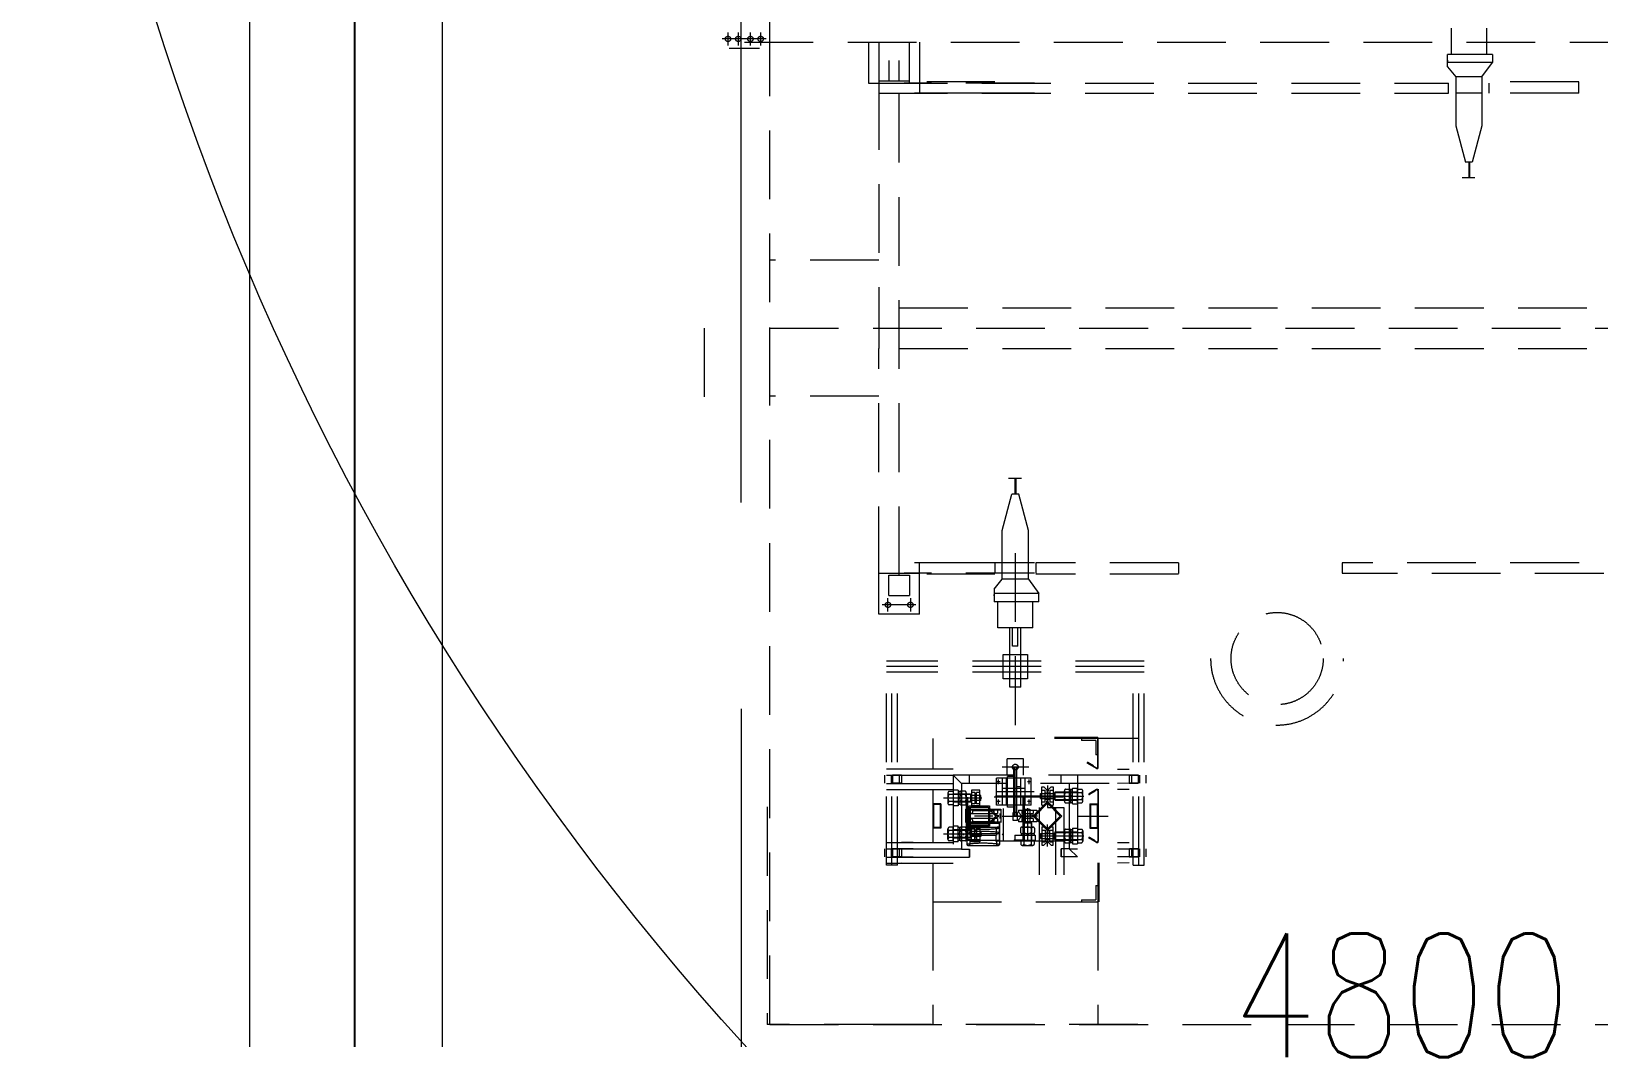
# Model space of a CAD drawing. Header units: inches. Extents: x 702888 to 852715, y 9845 to 271320.
# Drawn here: x 778419 to 784117, y 247160 to 250818 of the extents above; entities that cross this region are included whole.
import ezdxf

# ---------------------------------------------------------------- set-up
doc = ezdxf.new("R2010")
doc.units = ezdxf.units.IN
doc.header["$MEASUREMENT"] = 0
doc.header["$PDMODE"] = 34
doc.linetypes.add('DASHED2', pattern=[0.375, 0.25, -0.125])
doc.layers.get('0').update_dxf_attribs({"lineweight": 5})
doc.layers.get('Defpoints').update_dxf_attribs({"lineweight": 5})
doc.layers.add('AM_5', color=3, linetype='Continuous', lineweight=15)
doc.layers.add('chain', color=2, linetype='Continuous', lineweight=5)
doc.layers.add('stru pipe', color=120, linetype='Continuous')
doc.styles.add('s', font='simplex.shx', dxfattribs={"width": 0.8})
doc.dimstyles.new('mahesh$0', dxfattribs={"dimscale": 150, "dimtxt": 3, "dimasz": 2.5, "dimexe": 1, "dimexo": 1, "dimgap": 1, "dimtad": 1, "dimdec": 1, "dimzin": 12, "dimtxsty": 's', "dimcen": 2.5, "dimclrd": 1, "dimclre": 1, "dimclrt": 1, "dimadec": 0, "dimazin": 3, "dimtfac": 1, "dimtdec": 1, "dimtmove": 0, "dimatfit": 3, "dimfxl": 1, "dimlwd": 13, "dimlwe": 13, "dimarcsym": 0})

# ---------------------------------------------------------------- blocks, each defined once
blk = doc.blocks.new('*D419')
at = {"layer": 'AM_5', "color": 1, "lineweight": 13, "transparency": 16777216}
for p, q in [((69374.6, 13410.1), (69374.6, 11843.1)), ((74174.6, 13410.1), (74174.6, 11843.1)), ((69749.6, 11993.1), (73799.6, 11993.1))]:
    blk.add_line(p, q, dxfattribs=at)
at = {"layer": 'AM_5', "color": 1, "transparency": 16777216}
for points in [[(69749.6, 12055.6), (69749.6, 11930.6), (69374.6, 11993.1)], [(73799.6, 12055.6), (73799.6, 11930.6), (74174.6, 11993.1)]]:
    blk.add_solid(points, dxfattribs=at)
at = {"layer": 'Defpoints', "color": 0, "transparency": 16777216}
for p in [(69374.6, 13560.1), (74174.6, 13560.1), (74174.6, 11993.1)]:
    blk.add_point(p, dxfattribs=at)
at = {"layer": 'AM_5', "color": 1, "transparency": 16777216, "insert": (71774.6, 12368.1), "char_height": 450, "attachment_point": 5, "style": 's'}
blk.add_mtext('4800', dxfattribs=at)
blk = doc.blocks.new('A$C76b9bb42')
for p, q in [((69374.5672, 14160.1254), (69374.5672, 26720.6253)), ((67968.1101, 11262.6967), (67968.1101, 18293.9888))]:
    blk.add_line(p, q)
at = {"linetype": 'DASHED2', "ltscale": 1000}
for p, q in [((69478.6423, 15833.489), (69478.6423, 17293.9888)), ((69427.8827, 15845.3772), (69305.4581, 15845.3772)), ((69326.4298, 15869.059), (69326.4298, 15821.1281)), ((69465.0077, 15845.3772), (69342.5831, 15845.3772)), ((69363.5548, 15869.059), (69363.5548, 15821.1281)), ((69408.1048, 15821.1281), (69408.1048, 15869.059)), ((69445.2298, 15821.1281), (69445.2298, 15869.059)), ((71955.9464, 15883.979), (71955.9464, 15788.939)), ((72083.6564, 15883.979), (72083.6564, 15788.939)), ((69330.1423, 15811.9647), (69404.3923, 15811.9647)), ((69367.2673, 15811.9647), (69441.5173, 15811.9647)), ((69386.568, 15833.489), (74186.568, 15833.489)), ((69478.6423, 12262.6967), (69478.6423, 15833.489)), ((69837.5173, 15833.489), (69837.5173, 15684.989)), ((69874.6423, 15833.489), (69874.6423, 15684.989)), ((69986.0173, 15684.989), (69986.0173, 15833.489)), ((70023.1423, 15833.489), (70023.1423, 15647.864)), ((71942.5814, 15743.3896), (71942.5814, 15788.939)), ((72105.9314, 15788.939), (71942.5814, 15788.939)), ((72105.9314, 15788.939), (72105.9314, 15759.239)), ((69874.6423, 15766.664), (69874.6423, 15692.414)), ((69911.7673, 15766.664), (69911.7673, 15692.414)), ((69948.8923, 15692.414), (69948.8923, 15766.664)), ((69986.0173, 15692.414), (69986.0173, 15766.664)), ((71942.5814, 15767.6703), (71942.5814, 15762.6877)), ((72105.9314, 15759.239), (71942.5814, 15759.239)), ((71942.5814, 15743.3896), (71972.2814, 15707.264)), ((72067.3214, 15707.264), (72105.9314, 15759.239)), ((69837.5173, 15684.989), (69986.0173, 15684.989)), ((69874.6423, 15692.414), (69874.6423, 14942.489)), ((69874.6423, 15692.414), (69948.8923, 15692.414)), ((69874.6423, 15684.989), (71945.5514, 15684.989)), ((69874.6423, 15684.989), (70023.1423, 15684.989)), ((69911.7673, 15692.414), (69986.0173, 15692.414)), ((69948.8923, 13895.564), (69948.8923, 15692.414)), ((70441.244, 15684.989), (69967.5173, 15684.989)), ((70296.7165, 15689.1383), (70049.2165, 15689.1383)), ((71945.5514, 15647.864), (71945.5514, 15684.989)), ((72067.3214, 15707.264), (71972.2814, 15707.264)), ((71972.2814, 15707.264), (71972.2814, 15684.989)), ((71972.2814, 15707.264), (71972.2814, 15529.3754)), ((72067.3214, 15707.264), (72067.3214, 15684.989)), ((72067.3214, 15707.264), (72067.3214, 15529.3754)), ((72419.8014, 15689.1383), (72094.0514, 15689.1383)), ((72094.0514, 15647.864), (72094.0514, 15684.989)), ((72419.8014, 15647.864), (72419.8014, 15689.1383)), ((69874.6423, 15647.864), (71945.5514, 15647.864)), ((70441.244, 15647.864), (70004.6423, 15647.864)), ((70296.7165, 15647.864), (70049.2165, 15647.864)), ((72067.3214, 15647.864), (71972.2814, 15647.864)), ((72419.8014, 15647.864), (72094.0514, 15647.864)), ((71972.2814, 15529.3754), (72007.5623, 15397.7054)), ((72067.3214, 15529.3754), (72032.0406, 15397.7054)), ((72032.0406, 15397.7054), (72007.5623, 15397.7054)), ((72019.3064, 15397.7054), (72019.3064, 15340.2854)), ((72022.7714, 15397.7054), (72022.7714, 15340.2854)), ((72041.9685, 15340.2854), (71995.4385, 15340.2854)), ((69478.6423, 14546.4889), (69478.6423, 15041.4889)), ((69874.6423, 15041.4889), (69478.6423, 15041.4889)), ((69874.6423, 14942.489), (69874.6423, 14719.739)), ((69948.8923, 14868.2389), (73545.5514, 14868.2389)), ((69239.89, 14793.9882), (69239.89, 14447.1524)), ((69478.6423, 14793.989), (74119.8014, 14793.989)), ((69874.6423, 13895.564), (69874.6423, 14719.739)), ((69948.8923, 14719.7389), (73545.5514, 14719.7389)), ((69874.6423, 14546.4889), (69478.6423, 14546.4889)), ((70393.1335, 14247.6925), (70346.6035, 14247.6925)), ((70370.4715, 14190.2725), (70370.4715, 14247.6925)), ((70373.9365, 14190.2725), (70373.9365, 14247.6925)), ((70323.4465, 14058.6025), (70358.7273, 14190.2725)), ((70383.2056, 14190.2725), (70358.7273, 14190.2725)), ((70418.4865, 14058.6025), (70383.2056, 14190.2725)), ((70323.4465, 13880.714), (70323.4465, 14058.6025)), ((70418.4865, 13880.714), (70418.4865, 14058.6025)), ((70370.9665, 13976.0897), (70370.9665, 13302.1967)), ((70441.244, 13940.114), (70004.6423, 13940.114)), ((70023.1423, 13754.489), (70023.1423, 13940.114)), ((70296.7165, 13940.114), (70049.2165, 13940.114)), ((70296.7165, 13940.114), (70296.7165, 13902.989)), ((70418.4865, 13940.114), (70323.4465, 13940.114)), ((70964.7716, 13940.114), (70445.2165, 13940.114)), ((70445.2165, 13940.114), (70445.2165, 13902.989)), ((70964.7716, 13940.114), (70964.7716, 13901.5621)), ((73545.5514, 13940.114), (71558.7716, 13940.114)), ((71558.7716, 13940.114), (71558.7716, 13902.989)), ((69874.6423, 13754.489), (69874.6423, 13902.989)), ((69874.6423, 13902.989), (70023.1423, 13902.989)), ((69911.7673, 13895.564), (69986.0173, 13895.564)), ((69911.7673, 13821.314), (69911.7673, 13895.564)), ((70441.244, 13902.989), (69967.5173, 13902.989)), ((69986.0173, 13895.564), (69986.0173, 13821.314)), ((70296.7165, 13898.8396), (70049.2165, 13898.8396)), ((70293.7465, 13844.5883), (70323.4465, 13880.714)), ((70323.4465, 13880.714), (70323.4465, 13902.989)), ((70418.4865, 13880.714), (70323.4465, 13880.714)), ((70418.4865, 13880.714), (70418.4865, 13902.989)), ((70418.4865, 13880.714), (70457.0965, 13828.739)), ((70964.7716, 13898.8396), (70445.2165, 13898.8396)), ((72885.244, 13901.5621), (71558.7716, 13901.5621)), ((69908.0548, 13764.2197), (69908.0548, 13812.1506)), ((69911.7673, 13821.314), (69986.0173, 13821.314)), ((69989.7298, 13812.1506), (69989.7298, 13764.2197)), ((70293.7465, 13844.5883), (70293.7465, 13799.039)), ((70457.0965, 13828.739), (70293.7465, 13828.739)), ((70293.7465, 13820.3076), (70293.7465, 13825.2903)), ((70457.0965, 13799.039), (70293.7465, 13799.039)), ((70307.1115, 13703.999), (70307.1115, 13799.039)), ((70434.8215, 13703.999), (70434.8215, 13799.039)), ((70457.0965, 13799.039), (70457.0965, 13828.739)), ((70023.1423, 13754.489), (69874.6423, 13754.489)), ((70009.5077, 13787.9015), (69887.0831, 13787.9015)), ((70434.8215, 13703.999), (70307.1115, 13703.999)), ((70350.919, 13489.0097), (70350.919, 13703.999)), ((70361.314, 13637.174), (70361.314, 13703.999)), ((70380.619, 13637.174), (70380.619, 13703.999)), ((70391.014, 13489.0097), (70391.014, 13703.999)), ((70380.619, 13637.174), (70361.314, 13637.174)), ((70839.8489, 13583.3072), (69902.084, 13583.3072)), ((69902.084, 12840.975), (69902.084, 13583.3072)), ((70839.8489, 13563.2597), (69902.084, 13563.2597)), ((69922.1315, 12840.975), (69922.1315, 13583.3072)), ((70819.8014, 12840.975), (70819.8014, 13583.3072)), ((70839.8489, 12840.975), (70839.8489, 13583.3072)), ((70839.8489, 13543.2122), (69902.084, 13543.2122)), ((69942.179, 12840.975), (69942.179, 13543.2122)), ((70799.7539, 12840.975), (70799.7539, 13543.2122)), ((70391.014, 13489.0097), (70350.919, 13489.0097)), ((70070.9665, 13302.1967), (70070.9665, 13190.8217)), ((70816.4665, 13302.1967), (70070.9665, 13302.1967)), ((70669.8164, 13305.3984), (70513.8901, 13305.3984)), ((70669.8164, 13303.9134), (70513.8901, 13303.9134)), ((70671.3014, 13302.4284), (70513.8901, 13302.4284)), ((70611.9014, 13302.4284), (70611.9014, 13295.0034)), ((70663.8764, 13295.0034), (70611.9014, 13295.0034)), ((70663.8764, 13295.0034), (70663.8764, 13243.0284)), ((70671.3014, 13196.9877), (70671.3014, 13302.4284)), ((70671.3014, 13302.4284), (70671.3014, 13220.7534)), ((70672.7864, 13196.9877), (70672.7864, 13302.4284)), ((70341.2665, 13168.5467), (70341.2665, 13227.9467)), ((70400.6665, 13227.9467), (70341.2665, 13227.9467)), ((70400.6665, 13168.5467), (70400.6665, 13227.9467)), ((70671.3014, 13243.0284), (70663.8764, 13243.0284)), ((69895.8802, 13168.7784), (69895.8802, 13139.0784)), ((70145.2165, 13190.8217), (69902.084, 13190.8217)), ((69902.084, 13168.5467), (70145.2165, 13168.5467)), ((69919.6402, 13168.7784), (69919.6402, 13139.0784)), ((69923.0606, 13168.7784), (69923.0606, 13139.0784)), ((69923.0606, 13168.7784), (69955.7306, 13168.7784)), ((69924.6229, 13168.7784), (69924.6229, 13139.0784)), ((69957.2929, 13168.7784), (69924.6229, 13168.7784)), ((69948.3829, 13168.7784), (69948.3829, 13139.0784)), ((69999.7165, 13190.8217), (69957.2929, 13191.0534)), ((69957.2929, 13168.7784), (69957.2929, 13139.0784)), ((69957.2929, 13168.7784), (69999.7165, 13168.5467)), ((70174.9165, 13138.8467), (70145.2165, 13168.5467)), ((70742.2165, 13168.5467), (70145.2165, 13168.5467)), ((70145.2165, 13167.4836), (70145.2165, 12870.4836)), ((70204.6165, 13138.8467), (70204.6165, 13168.5467)), ((70420.3662, 13198.2467), (70322.7711, 13198.2467)), ((70365.3977, 13164.0026), (70342.3802, 13164.0026)), ((70342.3802, 13052.6276), (70342.3802, 13164.0026)), ((70365.3977, 13018.3835), (70365.3977, 13198.2467)), ((70370.9665, 13018.3835), (70370.9665, 13198.2467)), ((70376.5352, 13018.3835), (70376.5352, 13198.2467)), ((70537.6514, 13139.0784), (70537.6514, 13168.7784)), ((70597.0514, 13168.7784), (70597.0514, 12871.7784)), ((70666.1039, 13193.1296), (70632.6337, 13212.4536)), ((70666.8464, 13194.4156), (70633.3762, 13213.7397)), ((70654.9807, 13202.981), (70634.1187, 13215.0257)), ((70654.2382, 13201.695), (70654.9807, 13202.981)), ((70742.2165, 13190.8217), (70784.6401, 13191.0534)), ((70784.6401, 13168.7784), (70742.2165, 13168.5467)), ((70784.6401, 13168.7784), (70784.6401, 13139.0784)), ((70784.6401, 13168.7784), (70817.3101, 13168.7784)), ((70818.8724, 13168.7784), (70786.2024, 13168.7784)), ((70793.5501, 13168.7784), (70793.5501, 13139.0784)), ((70817.3101, 13168.7784), (70817.3101, 13139.0784)), ((70818.8724, 13168.7784), (70818.8724, 13139.0784)), ((70822.2928, 13168.7784), (70822.2928, 13139.0784)), ((70846.0528, 13168.7784), (70846.0528, 13139.0784)), ((69902.084, 13138.8467), (70145.2165, 13138.8467)), ((69902.084, 13116.5717), (70145.2165, 13116.5717)), ((69923.0606, 13139.0784), (69955.7306, 13139.0784)), ((69957.2929, 13139.0784), (69924.6229, 13139.0784)), ((69957.2929, 13139.0784), (69999.7165, 13138.8467)), ((69957.2929, 13116.8034), (69999.7165, 13116.5717)), ((70070.9665, 13116.5717), (70070.9665, 12922.4586)), ((70145.2165, 13109.8892), (70129.9474, 13109.8892)), ((70163.0365, 13113.6017), (70145.2165, 13113.6017)), ((70145.2165, 13109.8892), (70145.2165, 13060.8842)), ((70168.9761, 13109.1467), (70163.0361, 13109.1467)), ((70163.0361, 13109.1467), (70163.0361, 13061.6267)), ((70163.0365, 13113.6017), (70163.0365, 13057.1717)), ((70168.9761, 13109.1467), (70168.9761, 13061.6267)), ((70188.907, 13110.6317), (70172.8051, 13110.6317)), ((70712.5165, 13138.8467), (70174.9165, 13138.8467)), ((70174.9165, 13137.7836), (70174.9165, 12900.1836)), ((70241.7411, 13113.6017), (70212.0411, 13113.6017)), ((70212.0411, 13113.6017), (70212.0411, 13057.1717)), ((70223.9211, 13106.1767), (70212.0411, 13106.1767)), ((70223.9211, 13106.1767), (70223.9211, 13064.5967)), ((70241.7411, 13106.1767), (70229.8611, 13106.1767)), ((70229.8611, 13064.5967), (70229.8611, 13106.1767)), ((70241.7411, 13057.1717), (70241.7411, 13113.6017)), ((70428.5102, 13157.3201), (70302.2852, 13157.3201)), ((70302.2852, 13059.3101), (70302.2852, 13157.3201)), ((70439.5722, 13108.3151), (70302.5195, 13108.3151)), ((70316.0058, 13143.9551), (70305.2961, 13143.9551)), ((70309.7102, 13136.4154), (70309.7102, 13152.6892)), ((70324.5602, 13059.3101), (70324.5602, 13157.3201)), ((70406.2352, 13119.7446), (70324.5602, 13119.7446)), ((70339.4102, 13059.3101), (70339.4102, 13157.3201)), ((70342.3802, 13126.1351), (70339.4102, 13126.1351)), ((70391.3852, 13126.1351), (70376.5352, 13126.1351)), ((70391.3852, 13059.3101), (70391.3852, 13157.3201)), ((70406.2352, 13059.3101), (70406.2352, 13157.3201)), ((70425.8791, 13143.9551), (70415.1695, 13143.9551)), ((70421.0852, 13135.6215), (70421.0852, 13153.0861)), ((70428.5102, 13059.3101), (70428.5102, 13157.3201)), ((70467.198, 13126.22), (70474.623, 13126.22)), ((70467.198, 13059.395), (70467.198, 13126.22)), ((70467.198, 13113.5975), (70479.078, 13113.5975)), ((70485.018, 13115.825), (70474.623, 13126.22)), ((70479.078, 13072.0175), (70479.078, 13113.5975)), ((70485.018, 13115.825), (70485.018, 13110.6275)), ((70485.018, 13110.6275), (70490.958, 13110.6275)), ((70487.988, 13130.8804), (70487.988, 13051.0024)), ((70501.353, 13126.22), (70490.958, 13115.825)), ((70490.958, 13115.825), (70490.958, 13110.6275)), ((70496.898, 13113.5975), (70508.778, 13113.5975)), ((70496.898, 13113.5975), (70496.898, 13072.0175)), ((70501.353, 13126.22), (70508.778, 13126.22)), ((70508.778, 13126.22), (70508.778, 13059.395)), ((70514.718, 13106.1725), (70516.203, 13107.6575)), ((70514.718, 13079.4425), (70514.718, 13106.1725)), ((70514.718, 13105.8013), (70549.5319, 13105.8013)), ((70516.203, 13107.6575), (70549.5319, 13107.6575)), ((70516.203, 13077.9575), (70516.203, 13107.6575)), ((70549.5319, 13073.6881), (70549.5319, 13111.9269)), ((70549.5319, 13107.6575), (70597.0514, 13107.6575)), ((70549.5319, 13105.8013), (70597.4705, 13105.8013)), ((70553.3609, 13118.0525), (70569.4629, 13118.0525)), ((70553.3609, 13105.8013), (70569.4629, 13105.8013)), ((70567.3514, 13139.0784), (70567.3514, 12901.4784)), ((70573.2919, 13069.0475), (70573.2919, 13116.5675)), ((70573.2919, 13116.5675), (70579.2319, 13116.5675)), ((70579.2314, 13121.0225), (70597.0514, 13121.0225)), ((70579.2314, 13064.5925), (70579.2314, 13121.0225)), ((70579.2319, 13069.0475), (70579.2319, 13116.5675)), ((70597.0519, 13107.806), (70595.3784, 13107.806)), ((70597.0514, 13117.31), (70612.3205, 13117.31)), ((70597.0514, 13068.305), (70597.0514, 13117.31)), ((70597.0519, 13077.809), (70597.0519, 13107.806)), ((70597.4705, 13105.8013), (70612.3205, 13105.8013)), ((70616.3564, 13073.8253), (70616.3564, 13111.8432)), ((70666.1039, 13116.2094), (70639.064, 13100.5979)), ((70666.8464, 13114.9234), (70639.8065, 13099.3119)), ((70661.411, 13110.0705), (70640.549, 13098.0258)), ((70660.6685, 13111.3565), (70661.411, 13110.0705)), ((70663.1492, 13116.8062), (70674.9795, 13116.8062)), ((70671.3014, 13116.8034), (70671.3014, 12923.7534)), ((70671.3014, 13112.3513), (70671.3014, 12928.2056)), ((70672.7864, 13112.3513), (70672.7864, 12928.2056)), ((70784.6401, 13139.0784), (70742.2165, 13138.8467)), ((70784.6401, 13116.8034), (70742.2165, 13116.5717)), ((70784.6401, 13139.0784), (70817.3101, 13139.0784)), ((70818.8724, 13139.0784), (70786.2024, 13139.0784)), ((69468.6423, 13053.3093), (69468.6423, 12262.6967)), ((70100.6665, 13064.5967), (70070.9665, 13064.5967)), ((70097.6965, 13061.6267), (70073.9365, 13061.6267)), ((70073.9365, 13061.6267), (70073.9365, 12978.4667)), ((70097.6965, 13061.6267), (70097.6965, 12978.4667)), ((70100.6665, 13064.5967), (70100.6665, 12975.4967)), ((70248.8402, 13085.3867), (70110.4624, 13085.3867)), ((70125.9115, 13104.369), (70125.9115, 13066.351)), ((70144.7974, 13098.3805), (70129.9474, 13098.3805)), ((70144.7974, 13072.393), (70129.9474, 13072.393)), ((70145.2165, 13060.8842), (70129.9474, 13060.8842)), ((70192.7361, 13098.3805), (70144.7974, 13098.3805)), ((70192.7361, 13072.393), (70144.7974, 13072.393)), ((70145.2161, 13100.3852), (70146.8895, 13100.3852)), ((70145.2161, 13100.3852), (70145.2161, 13070.3882)), ((70145.2161, 13070.3882), (70146.8895, 13070.3882)), ((70192.7361, 13100.2367), (70145.2165, 13100.2367)), ((70192.7361, 13070.5367), (70145.2165, 13070.5367)), ((70163.0365, 13057.1717), (70145.2165, 13057.1717)), ((70168.9761, 13061.6267), (70163.0361, 13061.6267)), ((70168.9761, 13088.634), (70163.0365, 13085.5393)), ((70168.9761, 13085.3867), (70163.0365, 13082.292)), ((70188.907, 13098.3805), (70172.8051, 13098.3805)), ((70188.907, 13072.393), (70172.8051, 13072.393)), ((70188.907, 13060.1417), (70172.8051, 13060.1417)), ((70192.7361, 13104.5061), (70192.7361, 13066.2674)), ((70207.5861, 13100.2367), (70192.7361, 13100.2367)), ((70209.0711, 13098.3805), (70192.7361, 13098.3805)), ((70209.0711, 13072.393), (70192.7361, 13072.393)), ((70207.5861, 13070.5367), (70192.7361, 13070.5367)), ((70549.1665, 13092.6335), (70192.7665, 13092.6335)), ((70192.7665, 13092.6335), (70192.7665, 12929.2835)), ((70544.7115, 13088.1785), (70197.2215, 13088.1785)), ((70197.2215, 13088.1785), (70197.2215, 12933.7385)), ((70203.1311, 13057.1717), (70277.3811, 13057.1717)), ((70203.1311, 12982.9217), (70203.1311, 13057.1717)), ((70207.5861, 13100.2367), (70209.0711, 13098.7517)), ((70207.5861, 13100.2367), (70207.5861, 13070.5367)), ((70209.0711, 13072.0217), (70207.5861, 13070.5367)), ((70207.5861, 13052.7167), (70272.9261, 13052.7167)), ((70207.5861, 12987.3767), (70207.5861, 13052.7167)), ((70209.0711, 13098.7517), (70209.0711, 13072.0217)), ((70212.0411, 13095.7817), (70209.0711, 13095.7817)), ((70241.7411, 13094.2967), (70209.0711, 13094.2967)), ((70241.7411, 13076.4767), (70209.0711, 13076.4767)), ((70212.0411, 13074.9917), (70209.0711, 13074.9917)), ((70241.7411, 13094.2967), (70212.0411, 13094.2967)), ((70241.7411, 13076.4767), (70212.0411, 13076.4767)), ((70223.9211, 13064.5967), (70212.0411, 13064.5967)), ((70241.7411, 13057.1717), (70212.0411, 13057.1717)), ((70229.8611, 13097.2667), (70223.9211, 13097.2667)), ((70229.8611, 13073.5067), (70223.9211, 13073.5067)), ((70241.7411, 13064.5967), (70229.8611, 13064.5967)), ((70243.3746, 13093.9255), (70241.7411, 13093.9255)), ((70243.3746, 13076.848), (70241.7411, 13076.848)), ((70246.1961, 13094.2967), (70243.3746, 13094.2967)), ((70243.3746, 13076.4767), (70243.3746, 13094.2967)), ((70246.1961, 13076.4767), (70243.3746, 13076.4767)), ((70246.1961, 13076.4767), (70246.1961, 13094.2967)), ((70272.9261, 13052.7167), (70272.9261, 12987.3767)), ((70277.3811, 13057.1717), (70277.3811, 12982.9217)), ((70277.3811, 13051.2317), (70277.3811, 12988.8617)), ((70277.3811, 13051.2317), (70277.3811, 12988.8617)), ((70428.5102, 13059.3101), (70302.2852, 13059.3101)), ((70315.6091, 13072.6751), (70305.2961, 13072.6751)), ((70309.7102, 13064.5724), (70309.7102, 13080.4493)), ((70342.3802, 13090.4951), (70339.4102, 13090.4951)), ((70365.3977, 13052.6276), (70342.3802, 13052.6276)), ((70391.3852, 13090.4951), (70376.5352, 13090.4951)), ((70399.5464, 12933.9702), (70399.5464, 13088.4102)), ((70404.0014, 12929.5152), (70404.0014, 13092.8652)), ((70426.2758, 13072.6751), (70415.1695, 13072.6751)), ((70421.0852, 13064.1755), (70421.0852, 13080.4493)), ((70435.4854, 13020.2784), (70487.988, 13072.7811)), ((70441.7857, 13020.2784), (70487.988, 13066.4808)), ((70458.288, 13051.0024), (70458.288, 12806.3797)), ((70460.0989, 13092.8075), (70620.5843, 13092.8075)), ((70462.743, 13083.8975), (70462.743, 13101.7175)), ((70462.743, 13101.7175), (70465.5645, 13101.7175)), ((70462.743, 13083.8975), (70465.5645, 13083.8975)), ((70465.5645, 13083.8975), (70465.5645, 13101.7175)), ((70465.5645, 13101.3463), (70467.198, 13101.3463)), ((70465.5645, 13084.2688), (70467.198, 13084.2688)), ((70467.198, 13101.7175), (70511.748, 13101.7175)), ((70467.198, 13101.7175), (70508.778, 13101.7175)), ((70467.198, 13083.8975), (70511.748, 13083.8975)), ((70467.198, 13083.8975), (70508.778, 13083.8975)), ((70467.198, 13072.0175), (70479.078, 13072.0175)), ((70467.198, 13059.395), (70474.623, 13059.395)), ((70487.988, 13072.76), (70474.623, 13059.395)), ((70479.078, 13104.6875), (70496.898, 13104.6875)), ((70479.078, 13080.9275), (70496.898, 13080.9275)), ((70485.018, 13069.79), (70485.018, 13074.9875)), ((70485.018, 13074.9875), (70490.958, 13074.9875)), ((70487.988, 13072.7811), (70540.4907, 13020.2784)), ((70501.353, 13059.395), (70487.988, 13072.76)), ((70487.988, 13066.4808), (70534.1904, 13020.2784)), ((70487.988, 13051.0024), (70547.388, 13051.0024)), ((70490.958, 13069.79), (70490.958, 13074.9875)), ((70496.898, 13072.0175), (70508.778, 13072.0175)), ((70501.353, 13059.395), (70508.778, 13059.395)), ((70508.778, 13103.2025), (70511.748, 13103.2025)), ((70508.778, 13082.4125), (70511.748, 13082.4125)), ((70511.748, 13103.2025), (70514.718, 13103.2025)), ((70511.748, 13103.2025), (70511.748, 13082.4125)), ((70511.748, 13082.4125), (70514.718, 13082.4125)), ((70514.718, 13079.8138), (70549.5319, 13079.8138)), ((70516.203, 13077.9575), (70514.718, 13079.4425)), ((70516.203, 13077.9575), (70549.5319, 13077.9575)), ((70517.688, 13051.0024), (70517.688, 12806.3797)), ((70547.388, 13051.0024), (70547.388, 12806.3797)), ((70549.5319, 13079.8138), (70597.4705, 13079.8138)), ((70549.5319, 13077.9575), (70597.0514, 13077.9575)), ((70553.3609, 13079.8138), (70569.4629, 13079.8138)), ((70553.3609, 13067.5625), (70569.4629, 13067.5625)), ((70573.2919, 13092.8075), (70579.2314, 13095.9022)), ((70573.2919, 13089.5603), (70579.2314, 13092.655)), ((70573.2919, 13069.0475), (70579.2319, 13069.0475)), ((70579.2314, 13064.5925), (70597.0514, 13064.5925)), ((70597.0519, 13077.809), (70595.3784, 13077.809)), ((70597.0514, 13068.305), (70612.3205, 13068.305)), ((70597.4705, 13079.8138), (70612.3205, 13079.8138)), ((70641.6014, 13064.8284), (70671.3014, 13064.8284)), ((70641.6014, 13064.8284), (70641.6014, 12975.7284)), ((70644.5714, 13061.8584), (70668.3314, 13061.8584)), ((70644.5714, 13061.8584), (70644.5714, 12978.6984)), ((70668.3314, 13061.8584), (70668.3314, 12978.6984)), ((70189.8688, 13042.4702), (70189.8688, 13040.8367)), ((70190.2401, 13045.2917), (70190.2401, 13042.4702)), ((70190.2401, 13045.2917), (70317.9201, 13045.2917)), ((70190.2401, 13042.4702), (70317.9201, 13042.4702)), ((70190.2401, 13040.8367), (70190.2401, 12999.2567)), ((70190.2401, 13040.8367), (70190.2401, 12999.2567)), ((70190.2401, 12999.2567), (70190.2401, 12996.2867)), ((70191.7251, 12999.2567), (70191.7251, 12996.2867)), ((70191.7251, 12999.2567), (70316.4351, 12999.2567)), ((70193.2101, 13028.9567), (70193.2101, 13011.1367)), ((70194.3238, 12996.2867), (70194.3238, 12979.9517)), ((70196.1801, 12994.8017), (70194.6951, 12996.2867)), ((70194.6951, 12996.2867), (70313.4651, 12996.2867)), ((70196.1801, 12994.8017), (70196.1801, 12979.9517)), ((70196.1801, 12994.8017), (70311.9801, 12994.8017)), ((70199.1501, 13023.0167), (70199.1501, 13017.0767)), ((70204.3476, 13023.0167), (70199.1501, 13023.0167)), ((70204.3476, 13017.0767), (70199.1501, 13017.0767)), ((70202.1201, 13040.8367), (70202.1201, 13028.9567)), ((70202.1201, 13028.9567), (70306.0401, 13028.9567)), ((70202.1201, 13011.1367), (70202.1201, 12999.2567)), ((70306.0401, 13011.1367), (70202.1201, 13011.1367)), ((70204.3476, 13023.0167), (70214.7426, 13033.4117)), ((70214.7426, 13006.6817), (70204.3476, 13017.0767)), ((70214.7426, 13040.8367), (70293.4176, 13040.8367)), ((70214.7426, 13040.8367), (70214.7426, 13033.4117)), ((70214.7426, 13006.6817), (70214.7426, 12999.2567)), ((70293.4176, 12999.2567), (70214.7426, 12999.2567)), ((70288.7572, 13020.0467), (70223.1352, 13020.0467)), ((70277.3811, 13043.1479), (70280.5312, 13046.2981)), ((70300.4822, 13020.0467), (70277.3811, 13043.1479)), ((70277.3811, 12996.9456), (70300.4822, 13020.0467)), ((70280.5312, 12993.7954), (70277.3811, 12996.9456)), ((70306.7826, 13020.0467), (70280.5312, 13046.2981)), ((70280.5312, 12993.7954), (70306.7826, 13020.0467)), ((70293.4176, 13040.8367), (70293.4176, 13033.4117)), ((70306.7826, 13020.0467), (70293.4176, 13033.4117)), ((70293.4176, 13006.6817), (70306.7826, 13020.0467)), ((70293.4176, 13006.6817), (70293.4176, 12999.2567)), ((70303.8126, 13023.0167), (70309.0101, 13023.0167)), ((70303.8126, 13017.0767), (70309.0101, 13017.0767)), ((70306.0401, 13040.8367), (70306.0401, 13028.9567)), ((70306.0401, 13011.1367), (70306.0401, 12999.2567)), ((70309.0101, 13023.0167), (70309.0101, 13017.0767)), ((70313.4651, 12996.2867), (70311.9801, 12994.8017)), ((70311.9801, 12994.8017), (70311.9801, 12979.9517)), ((70313.8363, 12996.2867), (70313.8363, 12979.9517)), ((70314.9501, 13028.9567), (70314.9501, 13011.1367)), ((70316.4351, 12999.2567), (70316.4351, 12996.2867)), ((70317.9201, 13045.2917), (70317.9201, 13042.4702)), ((70317.9201, 13040.8367), (70317.9201, 12999.2567)), ((70317.9201, 13040.8367), (70317.9201, 12999.2567)), ((70317.9201, 12999.2567), (70317.9201, 12996.2867)), ((70318.2913, 13042.4702), (70318.2913, 13040.8367)), ((70420.3662, 13018.3835), (70322.7711, 13018.3835)), ((70326.8301, 13047.9358), (70326.8301, 12927.3781)), ((70379.134, 13033.2335), (70362.799, 13033.2335)), ((70362.799, 13003.5335), (70362.799, 13033.2335)), ((70379.134, 13003.5335), (70362.799, 13003.5335)), ((70451.4317, 13020.2784), (70371.5537, 13020.2784)), ((70379.134, 13003.5335), (70379.134, 13033.2335)), ((70382.0465, 13041.0684), (70448.8715, 13041.0684)), ((70382.0465, 13041.0684), (70382.0465, 13033.6434)), ((70392.4415, 13023.2484), (70382.0465, 13033.6434)), ((70382.0465, 13006.9134), (70392.4415, 13017.3084)), ((70382.0465, 13006.9134), (70382.0465, 12999.4884)), ((70448.8715, 12999.4884), (70382.0465, 12999.4884)), ((70392.4415, 13023.2484), (70397.639, 13023.2484)), ((70392.4415, 13017.3084), (70397.639, 13017.3084)), ((70394.669, 13041.0684), (70394.669, 13029.1884)), ((70394.669, 13029.1884), (70436.249, 13029.1884)), ((70436.249, 13011.3684), (70394.669, 13011.3684)), ((70394.669, 13011.3684), (70394.669, 12999.4884)), ((70397.639, 13023.2484), (70397.639, 13017.3084)), ((70400.609, 12995.0334), (70402.094, 12996.5184)), ((70400.609, 12995.0334), (70430.309, 12995.0334)), ((70400.609, 12995.0334), (70400.609, 12980.1834)), ((70402.094, 12996.5184), (70428.824, 12996.5184)), ((70402.4652, 12996.5184), (70402.4652, 12980.1834)), ((70403.579, 13029.1884), (70403.579, 13011.3684)), ((70405.064, 12999.4884), (70425.854, 12999.4884)), ((70405.064, 12999.4884), (70405.064, 12996.5184)), ((70406.549, 13045.5234), (70424.369, 13045.5234)), ((70406.549, 13045.5234), (70406.549, 13042.7019)), ((70406.549, 13042.7019), (70424.369, 13042.7019)), ((70406.549, 13041.0684), (70406.549, 12999.4884)), ((70406.549, 13041.0684), (70406.549, 12999.4884)), ((70406.549, 12999.4884), (70406.549, 12996.5184)), ((70406.9202, 13042.7019), (70406.9202, 13041.0684)), ((70415.459, 13048.1675), (70415.459, 12927.6098)), ((70423.9977, 13042.7019), (70423.9977, 13041.0684)), ((70424.369, 13045.5234), (70424.369, 13042.7019)), ((70424.369, 13041.0684), (70424.369, 12999.4884)), ((70424.369, 13041.0684), (70424.369, 12999.4884)), ((70424.369, 12999.4884), (70424.369, 12996.5184)), ((70425.854, 12999.4884), (70425.854, 12996.5184)), ((70427.339, 13029.1884), (70427.339, 13011.3684)), ((70428.4527, 12996.5184), (70428.4527, 12980.1834)), ((70428.824, 12996.5184), (70430.309, 12995.0334)), ((70430.309, 12995.0334), (70430.309, 12980.1834)), ((70438.4765, 13023.2484), (70433.279, 13023.2484)), ((70433.279, 13023.2484), (70433.279, 13017.3084)), ((70438.4765, 13017.3084), (70433.279, 13017.3084)), ((70435.4854, 13020.2784), (70487.988, 12967.7758)), ((70435.5065, 13020.2784), (70448.8715, 13033.6434)), ((70448.8715, 13006.9134), (70435.5065, 13020.2784)), ((70436.249, 13041.0684), (70436.249, 13029.1884)), ((70436.249, 13011.3684), (70436.249, 12999.4884)), ((70441.7857, 13020.2784), (70487.988, 12974.0761)), ((70448.8715, 13041.0684), (70448.8715, 13033.6434)), ((70448.8715, 13006.9134), (70448.8715, 12999.4884)), ((70487.988, 12967.7758), (70540.4907, 13020.2784)), ((70487.988, 12974.0761), (70534.1904, 13020.2784)), ((70597.0514, 13020.2784), (70708.1647, 13020.2784)), ((70100.6665, 12975.4967), (70070.9665, 12975.4967)), ((70097.6965, 12978.4667), (70073.9365, 12978.4667)), ((70248.8402, 12954.7067), (70110.4624, 12954.7067)), ((70125.9115, 12935.7245), (70125.9115, 12973.7425)), ((70145.2165, 12979.2092), (70129.9474, 12979.2092)), ((70144.7974, 12967.7005), (70129.9474, 12967.7005)), ((70144.7974, 12941.713), (70129.9474, 12941.713)), ((70192.7361, 12967.7005), (70144.7974, 12967.7005)), ((70192.7361, 12941.713), (70144.7974, 12941.713)), ((70145.2161, 12939.7082), (70145.2161, 12969.7052)), ((70145.2161, 12969.7052), (70146.8895, 12969.7052)), ((70145.2161, 12939.7082), (70146.8895, 12939.7082)), ((70163.0365, 12982.9217), (70145.2165, 12982.9217)), ((70145.2165, 12930.2042), (70145.2165, 12979.2092)), ((70192.7361, 12969.5567), (70145.2165, 12969.5567)), ((70192.7361, 12939.8567), (70145.2165, 12939.8567)), ((70163.0361, 12930.9467), (70163.0361, 12978.4667)), ((70168.9761, 12978.4667), (70163.0361, 12978.4667)), ((70163.0365, 12926.4917), (70163.0365, 12982.9217)), ((70168.9761, 12954.7067), (70163.0365, 12957.8015)), ((70168.9761, 12951.4595), (70163.0365, 12954.5542)), ((70168.9761, 12930.9467), (70168.9761, 12978.4667)), ((70188.907, 12979.9517), (70172.8051, 12979.9517)), ((70188.907, 12967.7005), (70172.8051, 12967.7005)), ((70188.907, 12941.713), (70172.8051, 12941.713)), ((70184.5773, 12956.1917), (70181.4826, 12950.2522)), ((70192.7361, 12935.5874), (70192.7361, 12973.8261)), ((70207.5861, 12969.5567), (70192.7361, 12969.5567)), ((70209.0711, 12967.7005), (70192.7361, 12967.7005)), ((70209.0711, 12941.713), (70192.7361, 12941.713)), ((70207.5861, 12939.8567), (70192.7361, 12939.8567)), ((70194.3238, 12979.9517), (70194.3238, 12932.0131)), ((70194.3238, 12976.1227), (70194.3238, 12960.0208)), ((70196.1801, 12979.9517), (70196.1801, 12932.4322)), ((70196.3286, 12965.1017), (70196.3286, 12961.3892)), ((70196.9226, 12961.3892), (70196.9226, 12936.1442)), ((70200.4494, 12979.9517), (70307.7107, 12979.9517)), ((70277.3811, 12982.9217), (70203.1311, 12982.9217)), ((70205.0901, 12956.1917), (70205.0901, 12950.2517)), ((70205.0901, 12956.1917), (70303.0701, 12956.1917)), ((70205.0901, 12950.2517), (70303.0701, 12950.2517)), ((70206.5751, 12976.1227), (70206.5751, 12960.0208)), ((70272.9261, 12987.3767), (70207.5861, 12987.3767)), ((70207.5861, 12939.8567), (70207.5861, 12969.5567)), ((70209.0711, 12968.0717), (70207.5861, 12969.5567)), ((70207.5861, 12939.8567), (70209.0711, 12941.3417)), ((70209.0711, 12941.3417), (70209.0711, 12968.0717)), ((70212.0411, 12965.1017), (70209.0711, 12965.1017)), ((70241.7411, 12963.6167), (70209.0711, 12963.6167)), ((70241.7411, 12945.7967), (70209.0711, 12945.7967)), ((70212.0411, 12944.3117), (70209.0711, 12944.3117)), ((70212.0411, 12926.4917), (70212.0411, 12982.9217)), ((70241.7411, 12982.9217), (70212.0411, 12982.9217)), ((70223.9211, 12975.4967), (70212.0411, 12975.4967)), ((70241.7411, 12963.6167), (70212.0411, 12963.6167)), ((70241.7411, 12945.7967), (70212.0411, 12945.7967)), ((70223.9211, 12933.9167), (70223.9211, 12975.4967)), ((70229.8611, 12966.5867), (70223.9211, 12966.5867)), ((70229.8611, 12942.8267), (70223.9211, 12942.8267)), ((70228.8501, 12950.2522), (70228.8501, 12932.4322)), ((70228.8501, 12950.2522), (70300.1001, 12950.2522)), ((70229.8611, 12975.4967), (70229.8611, 12933.9167)), ((70241.7411, 12975.4967), (70229.8611, 12975.4967)), ((70241.7411, 12982.9217), (70241.7411, 12926.4917)), ((70243.3746, 12963.2455), (70241.7411, 12963.2455)), ((70243.3746, 12946.168), (70241.7411, 12946.168)), ((70243.3746, 12963.6167), (70243.3746, 12945.7967)), ((70246.1961, 12963.6167), (70243.3746, 12963.6167)), ((70246.1961, 12945.7967), (70243.3746, 12945.7967)), ((70246.1961, 12963.6167), (70246.1961, 12945.7967)), ((70300.1001, 12950.2522), (70300.1001, 12932.4322)), ((70301.5851, 12976.1227), (70301.5851, 12960.0208)), ((70303.0701, 12956.1917), (70303.0701, 12950.2517)), ((70311.9801, 12979.9517), (70311.9801, 12932.4322)), ((70313.8363, 12979.9517), (70313.8363, 12932.0131)), ((70313.8363, 12976.1227), (70313.8363, 12960.0208)), ((70326.8301, 12956.1917), (70323.7353, 12950.2522)), ((70369.424, 12950.4839), (70369.424, 12932.6639)), ((70369.424, 12950.4839), (70443.674, 12950.4839)), ((70390.214, 12976.3544), (70390.214, 12960.2525)), ((70391.699, 12956.4234), (70439.219, 12956.4234)), ((70391.699, 12956.4234), (70391.699, 12950.4834)), ((70391.699, 12950.4834), (70439.219, 12950.4834)), ((70396.3396, 12980.1834), (70434.5783, 12980.1834)), ((70399.8665, 12961.6209), (70399.8665, 12936.3759)), ((70400.4605, 12965.3334), (70400.4605, 12961.6209)), ((70400.609, 12980.1834), (70400.609, 12932.6639)), ((70402.4652, 12980.1834), (70402.4652, 12932.2448)), ((70402.4652, 12976.3544), (70402.4652, 12960.2525)), ((70412.2117, 12956.4234), (70415.3065, 12950.4839)), ((70415.459, 12956.4234), (70418.5537, 12950.4839)), ((70428.4527, 12980.1834), (70428.4527, 12932.2448)), ((70428.4527, 12976.3544), (70428.4527, 12960.2525)), ((70430.309, 12980.1834), (70430.309, 12932.6639)), ((70439.219, 12956.4234), (70439.219, 12950.4834)), ((70440.704, 12976.3544), (70440.704, 12960.2525)), ((70443.674, 12950.4839), (70443.674, 12932.6639)), ((70460.0989, 12947.7494), (70620.5843, 12947.7494)), ((70462.743, 12956.6594), (70462.743, 12938.8394)), ((70462.743, 12956.6594), (70465.5645, 12956.6594)), ((70462.743, 12938.8394), (70465.5645, 12938.8394)), ((70465.5645, 12956.6594), (70465.5645, 12938.8394)), ((70465.5645, 12956.2881), (70467.198, 12956.2881)), ((70465.5645, 12939.2106), (70467.198, 12939.2106)), ((70467.198, 12981.1619), (70467.198, 12914.3369)), ((70467.198, 12981.1619), (70474.623, 12981.1619)), ((70467.198, 12968.5394), (70479.078, 12968.5394)), ((70467.198, 12956.6594), (70511.748, 12956.6594)), ((70467.198, 12956.6594), (70508.778, 12956.6594)), ((70467.198, 12938.8394), (70511.748, 12938.8394)), ((70467.198, 12938.8394), (70508.778, 12938.8394)), ((70487.988, 12967.7969), (70474.623, 12981.1619)), ((70479.078, 12968.5394), (70479.078, 12926.9594)), ((70479.078, 12959.6294), (70496.898, 12959.6294)), ((70479.078, 12935.8694), (70496.898, 12935.8694)), ((70485.018, 12970.7669), (70485.018, 12965.5694)), ((70485.018, 12965.5694), (70490.958, 12965.5694)), ((70487.988, 12909.6765), (70487.988, 12989.5545)), ((70501.353, 12981.1619), (70487.988, 12967.7969)), ((70490.958, 12970.7669), (70490.958, 12965.5694)), ((70496.898, 12926.9594), (70496.898, 12968.5394)), ((70496.898, 12968.5394), (70508.778, 12968.5394)), ((70501.353, 12981.1619), (70508.778, 12981.1619)), ((70508.778, 12914.3369), (70508.778, 12981.1619)), ((70508.778, 12958.1444), (70511.748, 12958.1444)), ((70508.778, 12937.3544), (70511.748, 12937.3544)), ((70511.748, 12937.3544), (70511.748, 12958.1444)), ((70511.748, 12958.1444), (70514.718, 12958.1444)), ((70511.748, 12937.3544), (70514.718, 12937.3544)), ((70516.203, 12962.5994), (70514.718, 12961.1144)), ((70514.718, 12961.1144), (70514.718, 12934.3844)), ((70514.718, 12960.7431), (70549.5319, 12960.7431)), ((70514.718, 12934.7556), (70549.5319, 12934.7556)), ((70516.203, 12962.5994), (70549.5319, 12962.5994)), ((70516.203, 12962.5994), (70516.203, 12932.8994)), ((70549.5319, 12966.8687), (70549.5319, 12928.63)), ((70549.5319, 12962.5994), (70597.0514, 12962.5994)), ((70549.5319, 12960.7431), (70597.4705, 12960.7431)), ((70549.5319, 12934.7556), (70597.4705, 12934.7556)), ((70553.3609, 12972.9944), (70569.4629, 12972.9944)), ((70553.3609, 12960.7431), (70569.4629, 12960.7431)), ((70553.3609, 12934.7556), (70569.4629, 12934.7556)), ((70573.2919, 12971.5094), (70573.2919, 12923.9894)), ((70573.2919, 12971.5094), (70579.2319, 12971.5094)), ((70573.2919, 12950.9966), (70579.2314, 12947.9019)), ((70573.2919, 12947.7494), (70579.2314, 12944.6546)), ((70579.2314, 12975.9644), (70597.0514, 12975.9644)), ((70579.2314, 12975.9644), (70579.2314, 12919.5344)), ((70579.2319, 12971.5094), (70579.2319, 12923.9894)), ((70597.0519, 12962.7479), (70595.3784, 12962.7479)), ((70597.0514, 12972.2519), (70612.3205, 12972.2519)), ((70597.0514, 12972.2519), (70597.0514, 12923.2469)), ((70597.0519, 12962.7479), (70597.0519, 12932.7509)), ((70597.4705, 12960.7431), (70612.3205, 12960.7431)), ((70597.4705, 12934.7556), (70612.3205, 12934.7556)), ((70616.3564, 12966.7316), (70616.3564, 12928.7136)), ((70666.1039, 12924.3474), (70639.064, 12939.959)), ((70666.8464, 12925.6335), (70639.8065, 12941.245)), ((70661.411, 12930.4864), (70640.549, 12942.5311)), ((70641.6014, 12975.7284), (70671.3014, 12975.7284)), ((70644.5714, 12978.6984), (70668.3314, 12978.6984)), ((69895.8802, 12901.4784), (69895.8802, 12871.7784)), ((70145.2165, 12922.4586), (69902.084, 12922.4586)), ((70145.2165, 12900.1836), (69902.084, 12900.1836)), ((69919.6402, 12901.4784), (69919.6402, 12871.7784)), ((69923.0606, 12901.4784), (69923.0606, 12871.7784)), ((69923.0606, 12901.4784), (69955.7306, 12901.4784)), ((69924.6229, 12901.4784), (69924.6229, 12871.7784)), ((69957.2929, 12901.4784), (69924.6229, 12901.4784)), ((69948.3829, 12901.4784), (69948.3829, 12871.7784)), ((69999.7165, 12923.5217), (69957.2929, 12923.7534)), ((69957.2929, 12901.4784), (69957.2929, 12871.7784)), ((69999.7165, 12901.2467), (69957.2929, 12901.4784)), ((70145.2165, 12930.2042), (70129.9474, 12930.2042)), ((70163.0365, 12926.4917), (70145.2165, 12926.4917)), ((70174.9165, 12900.1836), (70145.2165, 12900.1836)), ((70168.9761, 12930.9467), (70163.0361, 12930.9467)), ((70188.907, 12929.4617), (70172.8051, 12929.4617)), ((70174.9165, 12900.1836), (70204.6165, 12900.1836)), ((70549.1665, 12929.2835), (70192.7665, 12929.2835)), ((70194.3238, 12932.0131), (70194.3238, 12917.1631)), ((70196.3286, 12932.4317), (70196.3286, 12934.1052)), ((70196.3286, 12932.4317), (70311.8316, 12932.4317)), ((70229.8915, 12933.7385), (70197.2215, 12933.7385)), ((70200.3123, 12913.1272), (70307.7943, 12913.1272)), ((70204.6165, 12900.1836), (70204.6165, 12870.4836)), ((70204.6165, 12870.4836), (70204.6165, 12900.1836)), ((70205.8326, 12932.4322), (70205.8326, 12917.1631)), ((70205.8326, 12932.4322), (70302.3276, 12932.4322)), ((70223.9211, 12933.9167), (70212.0411, 12933.9167)), ((70241.7411, 12926.4917), (70212.0411, 12926.4917)), ((70228.8501, 12932.4322), (70300.1001, 12932.4322)), ((70241.7411, 12933.9167), (70229.8611, 12933.9167)), ((70229.8915, 12933.7385), (70229.8915, 12929.2835)), ((70302.3276, 12932.4322), (70302.3276, 12917.1631)), ((70311.8316, 12932.4317), (70311.8316, 12934.1052)), ((70313.8363, 12932.0131), (70313.8363, 12917.1631)), ((70366.8764, 12933.9702), (70366.8764, 12929.5152)), ((70366.8764, 12933.9702), (70366.8764, 12929.5152)), ((70366.8764, 12933.9702), (70399.5464, 12933.9702)), ((70366.8764, 12933.9702), (70399.5464, 12933.9702)), ((70369.424, 12932.6639), (70443.674, 12932.6639)), ((70390.9565, 12932.6639), (70390.9565, 12917.3948)), ((70390.9565, 12932.6639), (70439.9615, 12932.6639)), ((70396.4767, 12913.3589), (70434.4947, 12913.3589)), ((70400.4605, 12932.6634), (70400.4605, 12934.3369)), ((70400.4605, 12932.6634), (70430.4575, 12932.6634)), ((70402.4652, 12932.2448), (70402.4652, 12917.3948)), ((70428.4527, 12932.2448), (70428.4527, 12917.3948)), ((70430.4575, 12932.6634), (70430.4575, 12934.3369)), ((70439.9615, 12932.6639), (70439.9615, 12917.3948)), ((70467.198, 12926.9594), (70479.078, 12926.9594)), ((70467.198, 12914.3369), (70474.623, 12914.3369)), ((70485.018, 12924.7319), (70474.623, 12914.3369)), ((70485.018, 12929.9294), (70490.958, 12929.9294)), ((70485.018, 12924.7319), (70485.018, 12929.9294)), ((70490.958, 12924.7319), (70490.958, 12929.9294)), ((70501.353, 12914.3369), (70490.958, 12924.7319)), ((70496.898, 12926.9594), (70508.778, 12926.9594)), ((70501.353, 12914.3369), (70508.778, 12914.3369)), ((70514.718, 12934.3844), (70516.203, 12932.8994)), ((70516.203, 12932.8994), (70549.5319, 12932.8994)), ((70537.6514, 12871.7784), (70537.6514, 12901.4784)), ((70537.6514, 12901.4784), (70537.6514, 12871.7784)), ((70567.3514, 12901.4784), (70537.6514, 12901.4784)), ((70549.5319, 12932.8994), (70597.0514, 12932.8994)), ((70553.3609, 12922.5044), (70569.4629, 12922.5044)), ((70567.3514, 12901.4784), (70597.0514, 12901.4784)), ((70567.3514, 12901.4784), (70597.0514, 12871.7784)), ((70573.2919, 12923.9894), (70579.2319, 12923.9894)), ((70579.2314, 12919.5344), (70597.0514, 12919.5344)), ((70597.0519, 12932.7509), (70595.3784, 12932.7509)), ((70597.0514, 12923.2469), (70612.3205, 12923.2469)), ((70660.6685, 12929.2003), (70661.411, 12930.4864)), ((70742.2165, 12923.5217), (70784.6401, 12923.7534)), ((70742.2165, 12901.2467), (70784.6401, 12901.4784)), ((70784.6401, 12901.4784), (70784.6401, 12871.7784)), ((70784.6401, 12901.4784), (70817.3101, 12901.4784)), ((70818.8724, 12901.4784), (70786.2024, 12901.4784)), ((70793.5501, 12901.4784), (70793.5501, 12871.7784)), ((70817.3101, 12901.4784), (70817.3101, 12871.7784)), ((70818.8724, 12901.4784), (70818.8724, 12871.7784)), ((70822.2928, 12901.4784), (70822.2928, 12871.7784)), ((70846.0528, 12901.4784), (70846.0528, 12871.7784)), ((69902.084, 12870.4836), (70145.2165, 12870.4836)), ((69902.084, 12848.2086), (70145.2165, 12848.2086)), ((69942.179, 12840.975), (69902.084, 12840.975)), ((69923.0606, 12871.7784), (69955.7306, 12871.7784)), ((69957.2929, 12871.7784), (69924.6229, 12871.7784)), ((69957.2929, 12871.7784), (69999.7165, 12871.5467)), ((69957.2929, 12849.5034), (69999.7165, 12849.2717)), ((70070.9665, 12848.2086), (70070.9665, 12708.1967)), ((70145.2165, 12870.4836), (70204.6165, 12870.4836)), ((70597.0514, 12871.7784), (70537.6514, 12871.7784)), ((70671.3014, 12849.5034), (70671.3014, 12708.4284)), ((70672.7864, 12849.5034), (70672.7864, 12708.4284)), ((70674.2714, 12849.5034), (70674.2714, 12708.4284)), ((70784.6401, 12871.7784), (70742.2165, 12871.5467)), ((70784.6401, 12849.5034), (70742.2165, 12849.2717)), ((70784.6401, 12871.7784), (70817.3101, 12871.7784)), ((70818.8724, 12871.7784), (70786.2024, 12871.7784)), ((70799.7539, 12840.975), (70839.8489, 12840.975)), ((70663.8764, 12767.8284), (70671.3014, 12767.8284)), ((70663.8764, 12767.8284), (70663.8764, 12715.8534)), ((70070.9665, 12708.4284), (70671.3014, 12708.4284)), ((70070.9665, 12708.4284), (70070.9665, 12262.6967)), ((70611.9014, 12715.8534), (70663.8764, 12715.8534)), ((70611.9014, 12715.8534), (70611.9014, 12708.4284)), ((70671.3014, 12708.4284), (70671.3014, 12262.9284)), ((69925.4665, 12262.6967), (69468.6423, 12262.6967)), ((69478.6423, 12262.6967), (74119.8014, 12262.6967)), ((70816.4665, 12262.6967), (69925.4665, 12262.6967)), ((70816.4665, 12262.6967), (69925.4665, 12262.6967))]:
    blk.add_line(p, q, dxfattribs=at)
blk.add_lwpolyline([(68287.5667, 27106.1859), (68287.5667, 4533.1859), (67587.5667, 4533.1859), (67587.5667, 27106.1859)], close=True)
blk.add_lwpolyline([(70326.4165, 13607.8097), (70415.5165, 13607.8097), (70415.5165, 13518.7097), (70326.4165, 13518.7097)], close=True, dxfattribs=at)
for points in [[(70277.3654, 13046.432, 6.534, 0, 0), (70280.5312, 13046.432, 0, 0, 0)], [(70277.3654, 12993.6615, 6.534, 0, 0), (70280.5312, 12993.6615, 0, 0, 0)]]:
    blk.add_lwpolyline(points, format="xyseb", dxfattribs=at)
for centre, radius in [((69326.4298, 15845.3772), 9.6525), ((69363.5548, 15845.3772), 9.6525), ((69408.1048, 15845.3772), 9.6525), ((69445.2298, 15845.3772), 9.6525), ((69908.0548, 13787.9015), 9.6525), ((69989.7298, 13787.9015), 9.6525), ((71322.8787, 13592.731), 167.5625), ((70370.9665, 13198.2467), 10.395)]:
    blk.add_circle(centre, radius, dxfattribs=at)
for centre, radius, start, end in [((71322.8787, 13592.731), 241.8125, 179.9999999, 359.9999999), ((70669.8164, 13302.4284), 2.97, 0.0000001, 90.0000001), ((70669.8164, 13302.4284), 1.485, 0.0000001, 90.0000001), ((70633.3762, 13213.7397), 1.485, 60.0000001, 240.0000001), ((70668.3314, 13196.9877), 4.455, 240.0000001, 0.0000001), ((70668.3314, 13196.9877), 2.97, 240.0000001, 0.0000001), ((70132.3568, 13104.1349), 6.2384, 112.719639, 247.2803611), ((70175.7904, 13104.5061), 6.8144, 115.9824878, 244.0175123), ((70185.9217, 13104.5061), 6.8144, 295.9824878, 64.0175123), ((70572.1174, 13092.8075), 22.8176, 145.2873786, 214.7126215), ((70556.3462, 13111.9269), 6.8144, 115.9824878, 244.0175123), ((70566.4775, 13111.9269), 6.8144, 295.9824878, 64.0175123), ((70550.7063, 13092.8075), 22.8176, 325.2873786, 34.7126215), ((70609.9111, 13111.5556), 6.2384, 292.719639, 67.2803611), ((70593.564, 13092.8075), 22.8176, 325.2873786, 34.7126215), ((70668.3314, 13112.3513), 4.455, 0.0000001, 120.0000001), ((70668.3314, 13112.3513), 2.97, 0.0000001, 120.0000001), ((70148.7039, 13085.3867), 22.8176, 145.2873786, 214.7126215), ((70132.3568, 13066.6386), 6.2384, 112.719639, 247.2803611), ((70191.5616, 13085.3867), 22.8176, 145.2873786, 214.7126215), ((70175.7904, 13066.2674), 6.8144, 115.9824878, 244.0175123), ((70170.1505, 13085.3867), 22.8176, 325.2873786, 34.7126215), ((70185.9217, 13066.2674), 6.8144, 295.9824878, 64.0175123), ((70556.3462, 13073.6881), 6.8144, 115.9824878, 244.0175123), ((70566.4775, 13073.6881), 6.8144, 295.9824878, 64.0175123), ((70609.9111, 13074.0594), 6.2384, 292.719639, 67.2803611), ((70639.8065, 13099.3119), 1.485, 120.0000001, 300.0000001), ((70148.7039, 12954.7067), 22.8176, 145.2873786, 214.7126215), ((70132.3568, 12973.4549), 6.2384, 112.719639, 247.2803611), ((70132.3568, 12935.9586), 6.2384, 112.719639, 247.2803611), ((70191.5616, 12954.7067), 22.8176, 145.2873786, 214.7126215), ((70175.7904, 12973.8261), 6.8144, 115.9824878, 244.0175123), ((70175.7904, 12935.5874), 6.8144, 115.9824878, 244.0175123), ((70185.9217, 12973.8261), 6.8144, 295.9824878, 64.0175123), ((70170.1505, 12954.7067), 22.8176, 325.2873786, 34.7126215), ((70185.9217, 12935.5874), 6.8144, 295.9824878, 64.0175123), ((70200.4494, 12973.1374), 6.8144, 25.9824878, 154.0175123), ((70254.0801, 13413.7262), 441.6646, 262.224159, 277.7758415), ((70254.0801, 12522.4173), 441.6646, 82.224159, 97.7758415), ((70200.4494, 12963.0061), 6.8144, 205.9824878, 334.0175123), ((70307.7107, 12973.1374), 6.8144, 25.9824878, 154.0175123), ((70307.7107, 12963.0061), 6.8144, 205.9824878, 334.0175123), ((70396.3396, 12973.3691), 6.8144, 25.9824878, 154.0175123), ((70396.3396, 12963.2378), 6.8144, 205.9824878, 334.0175123), ((70415.459, 12957.5979), 22.8176, 55.2873786, 124.7126215), ((70415.459, 12979.009), 22.8176, 235.2873786, 304.7126215), ((70434.5783, 12973.3691), 6.8144, 25.9824878, 154.0175123), ((70434.5783, 12963.2378), 6.8144, 205.9824878, 334.0175123), ((70572.1174, 12947.7494), 22.8176, 145.2873786, 214.7126215), ((70556.3462, 12966.8687), 6.8144, 115.9824878, 244.0175123), ((70556.3462, 12928.63), 6.8144, 115.9824878, 244.0175123), ((70566.4775, 12966.8687), 6.8144, 295.9824878, 64.0175123), ((70550.7063, 12947.7494), 22.8176, 325.2873786, 34.7126215), ((70566.4775, 12928.63), 6.8144, 295.9824878, 64.0175123), ((70609.9111, 12966.4975), 6.2384, 292.719639, 67.2803611), ((70593.564, 12947.7494), 22.8176, 325.2873786, 34.7126215), ((70609.9111, 12929.0012), 6.2384, 292.719639, 67.2803611), ((70639.8065, 12941.245), 1.485, 60.0000001, 240.0000001), ((70254.0801, 12479.5596), 441.6646, 82.224159, 97.7758415), ((70200.0782, 12919.5725), 6.2384, 202.719639, 337.2803611), ((70308.0819, 12919.5725), 6.2384, 202.719639, 337.2803611), ((70396.7108, 12919.8042), 6.2384, 202.719639, 337.2803611), ((70415.459, 12936.1513), 22.8176, 235.2873786, 304.7126215), ((70434.2071, 12919.8042), 6.2384, 202.719639, 337.2803611), ((70668.3314, 12928.2056), 4.455, 240.0000001, 0.0000001), ((70668.3314, 12928.2056), 2.97, 240.0000001, 0.0000001)]:
    blk.add_arc(centre, radius, start, end, dxfattribs=at)
at = {"layer": 'stru pipe'}
blk.add_lwpolyline([(67968.1101, 11093.9888), (82968.1101, 11093.9888), (82968.1101, 18293.9888), (67968.1101, 18293.9888)], close=True, dxfattribs=at)
at = {"layer": 'AM_5'}
dim = blk.add_linear_dim(base=(74174.5672, 11993.1021), p1=(69374.5672, 13560.1254), p2=(74174.5672, 13560.1254), dimstyle='mahesh$0', override={"dimfxl": 0.35}, dxfattribs=at)
dim.commit()
dim.dimension.update_dxf_attribs({"geometry": '*D419', "text_midpoint": (71774.5672, 12368.1021)})

msp = doc.modelspace()

# ---------------------------------------------------------------- linework, layer by layer
msp.add_circle((788386.798, 253839.31), 9967.954)

# ---------------------------------------------------------------- block references
at = {"layer": 'chain', "color": 1}
msp.add_blockref('A$C76b9bb42', (711625.145, 234945.321), dxfattribs=at)

doc.saveas('drawing.dxf')
